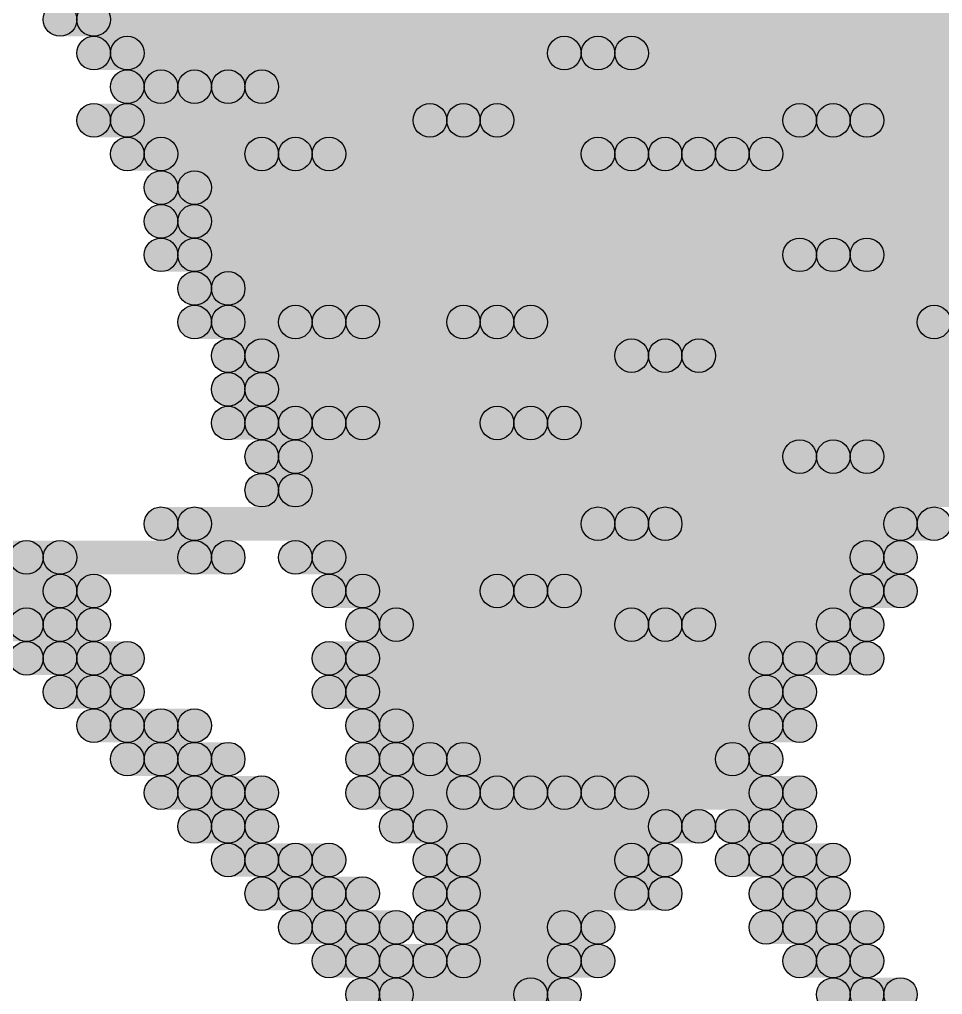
# Model space of a CAD drawing. Header units: millimetres. Extents: x 0 to 137, y 0 to 37.
# Drawn here: x 129.662 to 130.359, y 2.896 to 3.632 of the extents above; entities that cross this region are included whole.
import ezdxf

# ---------------------------------------------------------------- set-up
doc = ezdxf.new("R2010")
doc.units = ezdxf.units.MM
doc.layers.add('TopLayer', color=1, linetype='Continuous')
doc.layers.add('TopSolder', color=216, linetype='Continuous')

msp = doc.modelspace()

# ---------------------------------------------------------------- hatches: boundary and pattern name
at = {"layer": 'TopLayer'}
h = msp.add_hatch(color=1, dxfattribs=at)
edge = h.paths.add_edge_path()
edge.add_arc((129.7178, 3.6322), 0.0127, 0, 360)
for points in [[(129.7178, 3.6195), (129.7178, 3.6449), (130.683, 3.6449), (130.683, 3.6195)], [(129.7432, 3.5941), (129.7432, 3.6195), (130.0988, 3.6195), (130.0988, 3.5941)], [(130.1242, 3.5941), (130.1242, 3.6195), (130.6576, 3.6195), (130.6576, 3.5941)], [(129.7686, 3.5687), (129.7686, 3.5941), (129.8194, 3.5941), (129.8194, 3.5687)], [(129.8448, 3.5687), (129.8448, 3.5941), (130.6322, 3.5941), (130.6322, 3.5687)], [(129.7432, 3.5433), (129.7432, 3.5687), (129.9972, 3.5687), (129.9972, 3.5433)], [(130.0226, 3.5433), (130.0226, 3.5687), (130.2766, 3.5687), (130.2766, 3.5433)], [(130.302, 3.5433), (130.302, 3.5687), (130.5814, 3.5687), (130.5814, 3.5433)], [(129.7686, 3.5179), (129.7686, 3.5433), (129.8702, 3.5433), (129.8702, 3.5179)], [(129.8956, 3.5179), (129.8956, 3.5433), (130.1242, 3.5433), (130.1242, 3.5179)], [(130.1496, 3.5179), (130.1496, 3.5433), (130.2004, 3.5433), (130.2004, 3.5179)], [(130.2258, 3.5179), (130.2258, 3.5433), (130.4544, 3.5433), (130.4544, 3.5179)], [(129.794, 3.4925), (129.794, 3.5179), (130.5814, 3.5179), (130.5814, 3.4925)], [(129.794, 3.4671), (129.794, 3.4925), (130.5814, 3.4925), (130.5814, 3.4671)], [(129.794, 3.4417), (129.794, 3.4671), (130.2766, 3.4671), (130.2766, 3.4417)], [(130.302, 3.4417), (130.302, 3.4671), (130.5814, 3.4671), (130.5814, 3.4417)], [(129.8194, 3.4163), (129.8194, 3.4417), (130.4798, 3.4417), (130.4798, 3.4163)], [(129.8194, 3.3909), (129.8194, 3.4163), (129.8956, 3.4163), (129.8956, 3.3909)], [(129.921, 3.3909), (129.921, 3.4163), (130.0226, 3.4163), (130.0226, 3.3909)], [(130.048, 3.3909), (130.048, 3.4163), (130.3782, 3.4163), (130.3782, 3.3909)], [(129.8448, 3.3655), (129.8448, 3.3909), (130.1496, 3.3909), (130.1496, 3.3655)], [(130.175, 3.3655), (130.175, 3.3909), (130.4544, 3.3909), (130.4544, 3.3655)], [(129.8448, 3.3401), (129.8448, 3.3655), (130.4544, 3.3655), (130.4544, 3.3401)], [(129.8448, 3.3147), (129.8448, 3.3401), (129.8956, 3.3401), (129.8956, 3.3147)], [(129.921, 3.3147), (129.921, 3.3401), (130.048, 3.3401), (130.048, 3.3147)], [(130.0734, 3.3147), (130.0734, 3.3401), (130.429, 3.3401), (130.429, 3.3147)], [(129.8702, 3.2893), (129.8702, 3.3147), (130.2766, 3.3147), (130.2766, 3.2893)], [(130.302, 3.2893), (130.302, 3.3147), (130.6576, 3.3147), (130.6576, 3.2893)], [(129.8702, 3.2639), (129.8702, 3.2893), (130.4036, 3.2893), (130.4036, 3.2639)], [(129.794, 3.2385), (129.794, 3.2639), (130.1242, 3.2639), (130.1242, 3.2385)], [(130.1496, 3.2385), (130.1496, 3.2639), (130.3528, 3.2639), (130.3528, 3.2385)], [(129.6162, 3.2131), (129.6162, 3.2385), (129.667, 3.2385), (129.667, 3.2131)], [(129.6924, 3.2131), (129.6924, 3.2385), (129.8194, 3.2385), (129.8194, 3.2131)], [(129.8956, 3.2131), (129.8956, 3.2385), (130.3274, 3.2385), (130.3274, 3.2131)], [(129.6162, 3.1877), (129.6162, 3.2131), (129.7178, 3.2131), (129.7178, 3.1877)], [(129.921, 3.1877), (129.921, 3.2131), (130.048, 3.2131), (130.048, 3.1877)], [(130.0734, 3.1877), (130.0734, 3.2131), (130.3274, 3.2131), (130.3274, 3.1877)], [(129.667, 3.1623), (129.667, 3.1877), (129.7178, 3.1877), (129.7178, 3.1623)], [(129.9464, 3.1623), (129.9464, 3.1877), (130.1496, 3.1877), (130.1496, 3.1623)], [(130.175, 3.1623), (130.175, 3.1877), (130.302, 3.1877), (130.302, 3.1623)], [(129.6924, 3.1369), (129.6924, 3.1623), (129.7432, 3.1623), (129.7432, 3.1369)], [(129.921, 3.1369), (129.921, 3.1623), (130.2512, 3.1623), (130.2512, 3.1369)], [(130.2766, 3.1369), (130.2766, 3.1623), (130.302, 3.1623), (130.302, 3.1369)], [(129.7178, 3.1115), (129.7178, 3.1369), (129.7432, 3.1369), (129.7432, 3.1115)], [(129.921, 3.1115), (129.921, 3.1369), (130.2512, 3.1369), (130.2512, 3.1115)], [(129.7432, 3.0861), (129.7432, 3.1115), (129.794, 3.1115), (129.794, 3.0861)], [(129.9464, 3.0861), (129.9464, 3.1115), (130.2512, 3.1115), (130.2512, 3.0861)], [(129.7686, 3.0607), (129.7686, 3.0861), (129.8194, 3.0861), (129.8194, 3.0607)], [(129.9464, 3.0607), (129.9464, 3.0861), (129.9718, 3.0861), (129.9718, 3.0607)], [(129.9972, 3.0607), (129.9972, 3.0861), (130.2258, 3.0861), (130.2258, 3.0607)], [(129.794, 3.0353), (129.794, 3.0607), (129.8448, 3.0607), (129.8448, 3.0353)], [(129.9464, 3.0353), (129.9464, 3.0607), (130.0226, 3.0607), (130.0226, 3.0353)], [(130.048, 3.0353), (130.048, 3.0607), (130.0988, 3.0607), (130.0988, 3.0353)], [(130.1242, 3.0353), (130.1242, 3.0607), (130.2512, 3.0607), (130.2512, 3.0353)], [(129.8194, 3.0099), (129.8194, 3.0353), (129.8448, 3.0353), (129.8448, 3.0099)], [(129.9718, 3.0099), (129.9718, 3.0353), (130.175, 3.0353), (130.175, 3.0099)], [(130.2258, 3.0099), (130.2258, 3.0353), (130.2512, 3.0353), (130.2512, 3.0099)], [(129.8448, 2.9845), (129.8448, 3.0099), (129.8956, 3.0099), (129.8956, 2.9845)], [(129.9972, 2.9845), (129.9972, 3.0099), (130.1496, 3.0099), (130.1496, 2.9845)], [(130.2258, 2.9845), (130.2258, 3.0099), (130.2766, 3.0099), (130.2766, 2.9845)], [(129.8702, 2.9591), (129.8702, 2.9845), (129.921, 2.9845), (129.921, 2.9591)], [(129.9972, 2.9591), (129.9972, 2.9845), (130.1496, 2.9845), (130.1496, 2.9591)], [(130.2512, 2.9591), (130.2512, 2.9845), (130.2766, 2.9845), (130.2766, 2.9591)], [(129.8956, 2.9337), (129.8956, 2.9591), (129.9464, 2.9591), (129.9464, 2.9337)], [(129.9972, 2.9337), (129.9972, 2.9591), (130.0988, 2.9591), (130.0988, 2.9337)], [(130.2512, 2.9337), (130.2512, 2.9591), (130.302, 2.9591), (130.302, 2.9337)], [(129.921, 2.9083), (129.921, 2.9337), (129.9718, 2.9337), (129.9718, 2.9083)], [(129.9972, 2.9083), (129.9972, 2.9337), (130.0988, 2.9337), (130.0988, 2.9083)], [(130.2766, 2.9083), (130.2766, 2.9337), (130.302, 2.9337), (130.302, 2.9083)], [(129.9464, 2.8829), (129.9464, 2.9083), (130.0734, 2.9083), (130.0734, 2.8829)], [(130.302, 2.8829), (130.302, 2.9083), (130.3274, 2.9083), (130.3274, 2.8829)]]:
    msp.add_hatch(color=1, dxfattribs=at).paths.add_polyline_path(points)
h = msp.add_hatch(color=1, dxfattribs=at)
edge = h.paths.add_edge_path()
edge.add_arc((129.7432, 3.6068), 0.0127, 0, 360)
h = msp.add_hatch(color=1, dxfattribs=at)
edge = h.paths.add_edge_path()
edge.add_arc((130.0988, 3.6068), 0.0127, 0, 360)
h = msp.add_hatch(color=1, dxfattribs=at)
edge = h.paths.add_edge_path()
edge.add_arc((130.1242, 3.6068), 0.0127, 0, 360)
h = msp.add_hatch(color=1, dxfattribs=at)
edge = h.paths.add_edge_path()
edge.add_arc((129.7686, 3.5814), 0.0127, 0, 360)
h = msp.add_hatch(color=1, dxfattribs=at)
edge = h.paths.add_edge_path()
edge.add_arc((129.8194, 3.5814), 0.0127, 0, 360)
h = msp.add_hatch(color=1, dxfattribs=at)
edge = h.paths.add_edge_path()
edge.add_arc((129.8448, 3.5814), 0.0127, 0, 360)
h = msp.add_hatch(color=1, dxfattribs=at)
edge = h.paths.add_edge_path()
edge.add_arc((129.7432, 3.556), 0.0127, 0, 360)
h = msp.add_hatch(color=1, dxfattribs=at)
edge = h.paths.add_edge_path()
edge.add_arc((129.9972, 3.556), 0.0127, 0, 360)
h = msp.add_hatch(color=1, dxfattribs=at)
edge = h.paths.add_edge_path()
edge.add_arc((130.0226, 3.556), 0.0127, 0, 360)
h = msp.add_hatch(color=1, dxfattribs=at)
edge = h.paths.add_edge_path()
edge.add_arc((130.2766, 3.556), 0.0127, 0, 360)
h = msp.add_hatch(color=1, dxfattribs=at)
edge = h.paths.add_edge_path()
edge.add_arc((130.302, 3.556), 0.0127, 0, 360)
h = msp.add_hatch(color=1, dxfattribs=at)
edge = h.paths.add_edge_path()
edge.add_arc((129.7686, 3.5306), 0.0127, 0, 360)
h = msp.add_hatch(color=1, dxfattribs=at)
edge = h.paths.add_edge_path()
edge.add_arc((129.8702, 3.5306), 0.0127, 0, 360)
h = msp.add_hatch(color=1, dxfattribs=at)
edge = h.paths.add_edge_path()
edge.add_arc((129.8956, 3.5306), 0.0127, 0, 360)
h = msp.add_hatch(color=1, dxfattribs=at)
edge = h.paths.add_edge_path()
edge.add_arc((130.1242, 3.5306), 0.0127, 0, 360)
h = msp.add_hatch(color=1, dxfattribs=at)
edge = h.paths.add_edge_path()
edge.add_arc((130.1496, 3.5306), 0.0127, 0, 360)
h = msp.add_hatch(color=1, dxfattribs=at)
edge = h.paths.add_edge_path()
edge.add_arc((130.2004, 3.5306), 0.0127, 0, 360)
h = msp.add_hatch(color=1, dxfattribs=at)
edge = h.paths.add_edge_path()
edge.add_arc((130.2258, 3.5306), 0.0127, 0, 360)
h = msp.add_hatch(color=1, dxfattribs=at)
edge = h.paths.add_edge_path()
edge.add_arc((129.794, 3.5052), 0.0127, 0, 360)
h = msp.add_hatch(color=1, dxfattribs=at)
edge = h.paths.add_edge_path()
edge.add_arc((129.794, 3.4798), 0.0127, 0, 360)
h = msp.add_hatch(color=1, dxfattribs=at)
edge = h.paths.add_edge_path()
edge.add_arc((129.794, 3.4544), 0.0127, 0, 360)
h = msp.add_hatch(color=1, dxfattribs=at)
edge = h.paths.add_edge_path()
edge.add_arc((130.2766, 3.4544), 0.0127, 0, 360)
h = msp.add_hatch(color=1, dxfattribs=at)
edge = h.paths.add_edge_path()
edge.add_arc((130.302, 3.4544), 0.0127, 0, 360)
h = msp.add_hatch(color=1, dxfattribs=at)
edge = h.paths.add_edge_path()
edge.add_arc((129.8194, 3.429), 0.0127, 0, 360)
h = msp.add_hatch(color=1, dxfattribs=at)
edge = h.paths.add_edge_path()
edge.add_arc((129.8194, 3.4036), 0.0127, 0, 360)
h = msp.add_hatch(color=1, dxfattribs=at)
edge = h.paths.add_edge_path()
edge.add_arc((129.8956, 3.4036), 0.0127, 0, 360)
h = msp.add_hatch(color=1, dxfattribs=at)
edge = h.paths.add_edge_path()
edge.add_arc((129.921, 3.4036), 0.0127, 0, 360)
h = msp.add_hatch(color=1, dxfattribs=at)
edge = h.paths.add_edge_path()
edge.add_arc((130.0226, 3.4036), 0.0127, 0, 360)
h = msp.add_hatch(color=1, dxfattribs=at)
edge = h.paths.add_edge_path()
edge.add_arc((130.048, 3.4036), 0.0127, 0, 360)
h = msp.add_hatch(color=1, dxfattribs=at)
edge = h.paths.add_edge_path()
edge.add_arc((129.8448, 3.3782), 0.0127, 0, 360)
h = msp.add_hatch(color=1, dxfattribs=at)
edge = h.paths.add_edge_path()
edge.add_arc((130.1496, 3.3782), 0.0127, 0, 360)
h = msp.add_hatch(color=1, dxfattribs=at)
edge = h.paths.add_edge_path()
edge.add_arc((130.175, 3.3782), 0.0127, 0, 360)
h = msp.add_hatch(color=1, dxfattribs=at)
edge = h.paths.add_edge_path()
edge.add_arc((129.8448, 3.3528), 0.0127, 0, 360)
h = msp.add_hatch(color=1, dxfattribs=at)
edge = h.paths.add_edge_path()
edge.add_arc((129.8448, 3.3274), 0.0127, 0, 360)
h = msp.add_hatch(color=1, dxfattribs=at)
edge = h.paths.add_edge_path()
edge.add_arc((129.8956, 3.3274), 0.0127, 0, 360)
h = msp.add_hatch(color=1, dxfattribs=at)
edge = h.paths.add_edge_path()
edge.add_arc((129.921, 3.3274), 0.0127, 0, 360)
h = msp.add_hatch(color=1, dxfattribs=at)
edge = h.paths.add_edge_path()
edge.add_arc((130.048, 3.3274), 0.0127, 0, 360)
h = msp.add_hatch(color=1, dxfattribs=at)
edge = h.paths.add_edge_path()
edge.add_arc((130.0734, 3.3274), 0.0127, 0, 360)
h = msp.add_hatch(color=1, dxfattribs=at)
edge = h.paths.add_edge_path()
edge.add_arc((129.8702, 3.302), 0.0127, 0, 360)
h = msp.add_hatch(color=1, dxfattribs=at)
edge = h.paths.add_edge_path()
edge.add_arc((130.2766, 3.302), 0.0127, 0, 360)
h = msp.add_hatch(color=1, dxfattribs=at)
edge = h.paths.add_edge_path()
edge.add_arc((130.302, 3.302), 0.0127, 0, 360)
h = msp.add_hatch(color=1, dxfattribs=at)
edge = h.paths.add_edge_path()
edge.add_arc((129.8702, 3.2766), 0.0127, 0, 360)
h = msp.add_hatch(color=1, dxfattribs=at)
edge = h.paths.add_edge_path()
edge.add_arc((129.794, 3.2512), 0.0127, 0, 360)
h = msp.add_hatch(color=1, dxfattribs=at)
edge = h.paths.add_edge_path()
edge.add_arc((130.1242, 3.2512), 0.0127, 0, 360)
h = msp.add_hatch(color=1, dxfattribs=at)
edge = h.paths.add_edge_path()
edge.add_arc((130.1496, 3.2512), 0.0127, 0, 360)
h = msp.add_hatch(color=1, dxfattribs=at)
edge = h.paths.add_edge_path()
edge.add_arc((130.3528, 3.2512), 0.0127, 0, 360)
h = msp.add_hatch(color=1, dxfattribs=at)
edge = h.paths.add_edge_path()
edge.add_arc((129.667, 3.2258), 0.0127, 0, 360)
h = msp.add_hatch(color=1, dxfattribs=at)
edge = h.paths.add_edge_path()
edge.add_arc((129.6924, 3.2258), 0.0127, 0, 360)
h = msp.add_hatch(color=1, dxfattribs=at)
edge = h.paths.add_edge_path()
edge.add_arc((129.8194, 3.2258), 0.0127, 0, 360)
h = msp.add_hatch(color=1, dxfattribs=at)
edge = h.paths.add_edge_path()
edge.add_arc((129.8956, 3.2258), 0.0127, 0, 360)
h = msp.add_hatch(color=1, dxfattribs=at)
edge = h.paths.add_edge_path()
edge.add_arc((130.3274, 3.2258), 0.0127, 0, 360)
h = msp.add_hatch(color=1, dxfattribs=at)
edge = h.paths.add_edge_path()
edge.add_arc((129.7178, 3.2004), 0.0127, 0, 360)
h = msp.add_hatch(color=1, dxfattribs=at)
edge = h.paths.add_edge_path()
edge.add_arc((129.921, 3.2004), 0.0127, 0, 360)
h = msp.add_hatch(color=1, dxfattribs=at)
edge = h.paths.add_edge_path()
edge.add_arc((130.048, 3.2004), 0.0127, 0, 360)
h = msp.add_hatch(color=1, dxfattribs=at)
edge = h.paths.add_edge_path()
edge.add_arc((130.0734, 3.2004), 0.0127, 0, 360)
h = msp.add_hatch(color=1, dxfattribs=at)
edge = h.paths.add_edge_path()
edge.add_arc((130.3274, 3.2004), 0.0127, 0, 360)
h = msp.add_hatch(color=1, dxfattribs=at)
edge = h.paths.add_edge_path()
edge.add_arc((129.667, 3.175), 0.0127, 0, 360)
h = msp.add_hatch(color=1, dxfattribs=at)
edge = h.paths.add_edge_path()
edge.add_arc((129.7178, 3.175), 0.0127, 0, 360)
h = msp.add_hatch(color=1, dxfattribs=at)
edge = h.paths.add_edge_path()
edge.add_arc((129.9464, 3.175), 0.0127, 0, 360)
h = msp.add_hatch(color=1, dxfattribs=at)
edge = h.paths.add_edge_path()
edge.add_arc((130.1496, 3.175), 0.0127, 0, 360)
h = msp.add_hatch(color=1, dxfattribs=at)
edge = h.paths.add_edge_path()
edge.add_arc((130.175, 3.175), 0.0127, 0, 360)
h = msp.add_hatch(color=1, dxfattribs=at)
edge = h.paths.add_edge_path()
edge.add_arc((130.302, 3.175), 0.0127, 0, 360)
h = msp.add_hatch(color=1, dxfattribs=at)
edge = h.paths.add_edge_path()
edge.add_arc((129.6924, 3.1496), 0.0127, 0, 360)
h = msp.add_hatch(color=1, dxfattribs=at)
edge = h.paths.add_edge_path()
edge.add_arc((129.7432, 3.1496), 0.0127, 0, 360)
h = msp.add_hatch(color=1, dxfattribs=at)
edge = h.paths.add_edge_path()
edge.add_arc((129.921, 3.1496), 0.0127, 0, 360)
h = msp.add_hatch(color=1, dxfattribs=at)
edge = h.paths.add_edge_path()
edge.add_arc((130.2512, 3.1496), 0.0127, 0, 360)
h = msp.add_hatch(color=1, dxfattribs=at)
edge = h.paths.add_edge_path()
edge.add_arc((130.2766, 3.1496), 0.0127, 0, 360)
h = msp.add_hatch(color=1, dxfattribs=at)
edge = h.paths.add_edge_path()
edge.add_arc((130.302, 3.1496), 0.0127, 0, 360)
h = msp.add_hatch(color=1, dxfattribs=at)
edge = h.paths.add_edge_path()
edge.add_arc((129.7178, 3.1242), 0.0127, 0, 360)
h = msp.add_hatch(color=1, dxfattribs=at)
edge = h.paths.add_edge_path()
edge.add_arc((129.7432, 3.1242), 0.0127, 0, 360)
h = msp.add_hatch(color=1, dxfattribs=at)
edge = h.paths.add_edge_path()
edge.add_arc((129.921, 3.1242), 0.0127, 0, 360)
h = msp.add_hatch(color=1, dxfattribs=at)
edge = h.paths.add_edge_path()
edge.add_arc((130.2512, 3.1242), 0.0127, 0, 360)
h = msp.add_hatch(color=1, dxfattribs=at)
edge = h.paths.add_edge_path()
edge.add_arc((129.7432, 3.0988), 0.0127, 0, 360)
h = msp.add_hatch(color=1, dxfattribs=at)
edge = h.paths.add_edge_path()
edge.add_arc((129.794, 3.0988), 0.0127, 0, 360)
h = msp.add_hatch(color=1, dxfattribs=at)
edge = h.paths.add_edge_path()
edge.add_arc((129.9464, 3.0988), 0.0127, 0, 360)
h = msp.add_hatch(color=1, dxfattribs=at)
edge = h.paths.add_edge_path()
edge.add_arc((130.2512, 3.0988), 0.0127, 0, 360)
h = msp.add_hatch(color=1, dxfattribs=at)
edge = h.paths.add_edge_path()
edge.add_arc((129.7686, 3.0734), 0.0127, 0, 360)
h = msp.add_hatch(color=1, dxfattribs=at)
edge = h.paths.add_edge_path()
edge.add_arc((129.8194, 3.0734), 0.0127, 0, 360)
h = msp.add_hatch(color=1, dxfattribs=at)
edge = h.paths.add_edge_path()
edge.add_arc((129.9464, 3.0734), 0.0127, 0, 360)
h = msp.add_hatch(color=1, dxfattribs=at)
edge = h.paths.add_edge_path()
edge.add_arc((129.9718, 3.0734), 0.0127, 0, 360)
h = msp.add_hatch(color=1, dxfattribs=at)
edge = h.paths.add_edge_path()
edge.add_arc((129.9972, 3.0734), 0.0127, 0, 360)
h = msp.add_hatch(color=1, dxfattribs=at)
edge = h.paths.add_edge_path()
edge.add_arc((130.2258, 3.0734), 0.0127, 0, 360)
h = msp.add_hatch(color=1, dxfattribs=at)
edge = h.paths.add_edge_path()
edge.add_arc((129.794, 3.048), 0.0127, 0, 360)
h = msp.add_hatch(color=1, dxfattribs=at)
edge = h.paths.add_edge_path()
edge.add_arc((129.8448, 3.048), 0.0127, 0, 360)
h = msp.add_hatch(color=1, dxfattribs=at)
edge = h.paths.add_edge_path()
edge.add_arc((129.9464, 3.048), 0.0127, 0, 360)
h = msp.add_hatch(color=1, dxfattribs=at)
edge = h.paths.add_edge_path()
edge.add_arc((130.0226, 3.048), 0.0127, 0, 360)
h = msp.add_hatch(color=1, dxfattribs=at)
edge = h.paths.add_edge_path()
edge.add_arc((130.048, 3.048), 0.0127, 0, 360)
h = msp.add_hatch(color=1, dxfattribs=at)
edge = h.paths.add_edge_path()
edge.add_arc((130.0988, 3.048), 0.0127, 0, 360)
h = msp.add_hatch(color=1, dxfattribs=at)
edge = h.paths.add_edge_path()
edge.add_arc((130.1242, 3.048), 0.0127, 0, 360)
h = msp.add_hatch(color=1, dxfattribs=at)
edge = h.paths.add_edge_path()
edge.add_arc((130.2512, 3.048), 0.0127, 0, 360)
h = msp.add_hatch(color=1, dxfattribs=at)
edge = h.paths.add_edge_path()
edge.add_arc((129.8194, 3.0226), 0.0127, 0, 360)
h = msp.add_hatch(color=1, dxfattribs=at)
edge = h.paths.add_edge_path()
edge.add_arc((129.8448, 3.0226), 0.0127, 0, 360)
h = msp.add_hatch(color=1, dxfattribs=at)
edge = h.paths.add_edge_path()
edge.add_arc((129.9718, 3.0226), 0.0127, 0, 360)
h = msp.add_hatch(color=1, dxfattribs=at)
edge = h.paths.add_edge_path()
edge.add_arc((130.175, 3.0226), 0.0127, 0, 360)
h = msp.add_hatch(color=1, dxfattribs=at)
edge = h.paths.add_edge_path()
edge.add_arc((130.2258, 3.0226), 0.0127, 0, 360)
h = msp.add_hatch(color=1, dxfattribs=at)
edge = h.paths.add_edge_path()
edge.add_arc((130.2512, 3.0226), 0.0127, 0, 360)
h = msp.add_hatch(color=1, dxfattribs=at)
edge = h.paths.add_edge_path()
edge.add_arc((129.8448, 2.9972), 0.0127, 0, 360)
h = msp.add_hatch(color=1, dxfattribs=at)
edge = h.paths.add_edge_path()
edge.add_arc((129.8956, 2.9972), 0.0127, 0, 360)
h = msp.add_hatch(color=1, dxfattribs=at)
edge = h.paths.add_edge_path()
edge.add_arc((129.9972, 2.9972), 0.0127, 0, 360)
h = msp.add_hatch(color=1, dxfattribs=at)
edge = h.paths.add_edge_path()
edge.add_arc((130.1496, 2.9972), 0.0127, 0, 360)
h = msp.add_hatch(color=1, dxfattribs=at)
edge = h.paths.add_edge_path()
edge.add_arc((130.2258, 2.9972), 0.0127, 0, 360)
h = msp.add_hatch(color=1, dxfattribs=at)
edge = h.paths.add_edge_path()
edge.add_arc((130.2766, 2.9972), 0.0127, 0, 360)
h = msp.add_hatch(color=1, dxfattribs=at)
edge = h.paths.add_edge_path()
edge.add_arc((129.8702, 2.9718), 0.0127, 0, 360)
h = msp.add_hatch(color=1, dxfattribs=at)
edge = h.paths.add_edge_path()
edge.add_arc((129.921, 2.9718), 0.0127, 0, 360)
h = msp.add_hatch(color=1, dxfattribs=at)
edge = h.paths.add_edge_path()
edge.add_arc((129.9972, 2.9718), 0.0127, 0, 360)
h = msp.add_hatch(color=1, dxfattribs=at)
edge = h.paths.add_edge_path()
edge.add_arc((130.1496, 2.9718), 0.0127, 0, 360)
h = msp.add_hatch(color=1, dxfattribs=at)
edge = h.paths.add_edge_path()
edge.add_arc((130.2512, 2.9718), 0.0127, 0, 360)
h = msp.add_hatch(color=1, dxfattribs=at)
edge = h.paths.add_edge_path()
edge.add_arc((130.2766, 2.9718), 0.0127, 0, 360)
h = msp.add_hatch(color=1, dxfattribs=at)
edge = h.paths.add_edge_path()
edge.add_arc((129.8956, 2.9464), 0.0127, 0, 360)
h = msp.add_hatch(color=1, dxfattribs=at)
edge = h.paths.add_edge_path()
edge.add_arc((129.9464, 2.9464), 0.0127, 0, 360)
h = msp.add_hatch(color=1, dxfattribs=at)
edge = h.paths.add_edge_path()
edge.add_arc((129.9972, 2.9464), 0.0127, 0, 360)
h = msp.add_hatch(color=1, dxfattribs=at)
edge = h.paths.add_edge_path()
edge.add_arc((130.0988, 2.9464), 0.0127, 0, 360)
h = msp.add_hatch(color=1, dxfattribs=at)
edge = h.paths.add_edge_path()
edge.add_arc((130.2512, 2.9464), 0.0127, 0, 360)
h = msp.add_hatch(color=1, dxfattribs=at)
edge = h.paths.add_edge_path()
edge.add_arc((130.302, 2.9464), 0.0127, 0, 360)
h = msp.add_hatch(color=1, dxfattribs=at)
edge = h.paths.add_edge_path()
edge.add_arc((129.921, 2.921), 0.0127, 0, 360)
h = msp.add_hatch(color=1, dxfattribs=at)
edge = h.paths.add_edge_path()
edge.add_arc((129.9718, 2.921), 0.0127, 0, 360)
h = msp.add_hatch(color=1, dxfattribs=at)
edge = h.paths.add_edge_path()
edge.add_arc((129.9972, 2.921), 0.0127, 0, 360)
h = msp.add_hatch(color=1, dxfattribs=at)
edge = h.paths.add_edge_path()
edge.add_arc((130.0988, 2.921), 0.0127, 0, 360)
h = msp.add_hatch(color=1, dxfattribs=at)
edge = h.paths.add_edge_path()
edge.add_arc((130.2766, 2.921), 0.0127, 0, 360)
h = msp.add_hatch(color=1, dxfattribs=at)
edge = h.paths.add_edge_path()
edge.add_arc((130.302, 2.921), 0.0127, 0, 360)
h = msp.add_hatch(color=1, dxfattribs=at)
edge = h.paths.add_edge_path()
edge.add_arc((129.9464, 2.8956), 0.0127, 0, 360)
h = msp.add_hatch(color=1, dxfattribs=at)
edge = h.paths.add_edge_path()
edge.add_arc((130.0734, 2.8956), 0.0127, 0, 360)
h = msp.add_hatch(color=1, dxfattribs=at)
edge = h.paths.add_edge_path()
edge.add_arc((130.302, 2.8956), 0.0127, 0, 360)
h = msp.add_hatch(color=1, dxfattribs=at)
edge = h.paths.add_edge_path()
edge.add_arc((130.3274, 2.8956), 0.0127, 0, 360)
at = {"layer": 'TopSolder'}
h = msp.add_hatch(color=216, dxfattribs=at)
edge = h.paths.add_edge_path()
edge.add_arc((129.6924, 3.6322), 0.0127, 0, 360)
for points in [[(129.6924, 3.6195), (129.6924, 3.6449), (130.6576, 3.6449), (130.6576, 3.6195)], [(129.7178, 3.5941), (129.7178, 3.6195), (130.0734, 3.6195), (130.0734, 3.5941)], [(130.0988, 3.5941), (130.0988, 3.6195), (130.6322, 3.6195), (130.6322, 3.5941)], [(129.7432, 3.5687), (129.7432, 3.5941), (129.794, 3.5941), (129.794, 3.5687)], [(129.8194, 3.5687), (129.8194, 3.5941), (130.6068, 3.5941), (130.6068, 3.5687)], [(129.7178, 3.5433), (129.7178, 3.5687), (129.9718, 3.5687), (129.9718, 3.5433)], [(129.9972, 3.5433), (129.9972, 3.5687), (130.2512, 3.5687), (130.2512, 3.5433)], [(130.2766, 3.5433), (130.2766, 3.5687), (130.556, 3.5687), (130.556, 3.5433)], [(129.7432, 3.5179), (129.7432, 3.5433), (129.8448, 3.5433), (129.8448, 3.5179)], [(129.8702, 3.5179), (129.8702, 3.5433), (130.0988, 3.5433), (130.0988, 3.5179)], [(130.1242, 3.5179), (130.1242, 3.5433), (130.175, 3.5433), (130.175, 3.5179)], [(130.2004, 3.5179), (130.2004, 3.5433), (130.429, 3.5433), (130.429, 3.5179)], [(129.7686, 3.4925), (129.7686, 3.5179), (130.556, 3.5179), (130.556, 3.4925)], [(129.7686, 3.4671), (129.7686, 3.4925), (130.556, 3.4925), (130.556, 3.4671)], [(129.7686, 3.4417), (129.7686, 3.4671), (130.2512, 3.4671), (130.2512, 3.4417)], [(130.2766, 3.4417), (130.2766, 3.4671), (130.556, 3.4671), (130.556, 3.4417)], [(129.794, 3.4163), (129.794, 3.4417), (130.4544, 3.4417), (130.4544, 3.4163)], [(129.794, 3.3909), (129.794, 3.4163), (129.8702, 3.4163), (129.8702, 3.3909)], [(129.8956, 3.3909), (129.8956, 3.4163), (129.9972, 3.4163), (129.9972, 3.3909)], [(130.0226, 3.3909), (130.0226, 3.4163), (130.3528, 3.4163), (130.3528, 3.3909)], [(129.8194, 3.3655), (129.8194, 3.3909), (130.1242, 3.3909), (130.1242, 3.3655)], [(130.1496, 3.3655), (130.1496, 3.3909), (130.429, 3.3909), (130.429, 3.3655)], [(129.8194, 3.3401), (129.8194, 3.3655), (130.429, 3.3655), (130.429, 3.3401)], [(129.8194, 3.3147), (129.8194, 3.3401), (129.8702, 3.3401), (129.8702, 3.3147)], [(129.8956, 3.3147), (129.8956, 3.3401), (130.0226, 3.3401), (130.0226, 3.3147)], [(130.048, 3.3147), (130.048, 3.3401), (130.4036, 3.3401), (130.4036, 3.3147)], [(129.8448, 3.2893), (129.8448, 3.3147), (130.2512, 3.3147), (130.2512, 3.2893)], [(130.2766, 3.2893), (130.2766, 3.3147), (130.6322, 3.3147), (130.6322, 3.2893)], [(129.8448, 3.2639), (129.8448, 3.2893), (130.3782, 3.2893), (130.3782, 3.2639)], [(129.7686, 3.2385), (129.7686, 3.2639), (130.0988, 3.2639), (130.0988, 3.2385)], [(130.1242, 3.2385), (130.1242, 3.2639), (130.3274, 3.2639), (130.3274, 3.2385)], [(129.667, 3.2131), (129.667, 3.2385), (129.794, 3.2385), (129.794, 3.2131)], [(129.8702, 3.2131), (129.8702, 3.2385), (130.302, 3.2385), (130.302, 3.2131)], [(129.5908, 3.1877), (129.5908, 3.2131), (129.6924, 3.2131), (129.6924, 3.1877)], [(129.8956, 3.1877), (129.8956, 3.2131), (130.0226, 3.2131), (130.0226, 3.1877)], [(130.048, 3.1877), (130.048, 3.2131), (130.302, 3.2131), (130.302, 3.1877)], [(129.6416, 3.1623), (129.6416, 3.1877), (129.6924, 3.1877), (129.6924, 3.1623)], [(129.921, 3.1623), (129.921, 3.1877), (130.1242, 3.1877), (130.1242, 3.1623)], [(130.1496, 3.1623), (130.1496, 3.1877), (130.2766, 3.1877), (130.2766, 3.1623)], [(129.667, 3.1369), (129.667, 3.1623), (129.7178, 3.1623), (129.7178, 3.1369)], [(129.8956, 3.1369), (129.8956, 3.1623), (130.2258, 3.1623), (130.2258, 3.1369)], [(130.2512, 3.1369), (130.2512, 3.1623), (130.2766, 3.1623), (130.2766, 3.1369)], [(129.6924, 3.1115), (129.6924, 3.1369), (129.7178, 3.1369), (129.7178, 3.1115)], [(129.8956, 3.1115), (129.8956, 3.1369), (130.2258, 3.1369), (130.2258, 3.1115)], [(129.7178, 3.0861), (129.7178, 3.1115), (129.7686, 3.1115), (129.7686, 3.0861)], [(129.921, 3.0861), (129.921, 3.1115), (130.2258, 3.1115), (130.2258, 3.0861)], [(129.7432, 3.0607), (129.7432, 3.0861), (129.794, 3.0861), (129.794, 3.0607)], [(129.921, 3.0607), (129.921, 3.0861), (129.9464, 3.0861), (129.9464, 3.0607)], [(129.9718, 3.0607), (129.9718, 3.0861), (130.2004, 3.0861), (130.2004, 3.0607)], [(129.7686, 3.0353), (129.7686, 3.0607), (129.8194, 3.0607), (129.8194, 3.0353)], [(129.921, 3.0353), (129.921, 3.0607), (129.9972, 3.0607), (129.9972, 3.0353)], [(130.0226, 3.0353), (130.0226, 3.0607), (130.0734, 3.0607), (130.0734, 3.0353)], [(130.0988, 3.0353), (130.0988, 3.0607), (130.2258, 3.0607), (130.2258, 3.0353)], [(129.794, 3.0099), (129.794, 3.0353), (129.8194, 3.0353), (129.8194, 3.0099)], [(129.9464, 3.0099), (129.9464, 3.0353), (130.1496, 3.0353), (130.1496, 3.0099)], [(130.2004, 3.0099), (130.2004, 3.0353), (130.2258, 3.0353), (130.2258, 3.0099)], [(129.8194, 2.9845), (129.8194, 3.0099), (129.8702, 3.0099), (129.8702, 2.9845)], [(129.9718, 2.9845), (129.9718, 3.0099), (130.1242, 3.0099), (130.1242, 2.9845)], [(130.2004, 2.9845), (130.2004, 3.0099), (130.2512, 3.0099), (130.2512, 2.9845)], [(129.8448, 2.9591), (129.8448, 2.9845), (129.8956, 2.9845), (129.8956, 2.9591)], [(129.9718, 2.9591), (129.9718, 2.9845), (130.1242, 2.9845), (130.1242, 2.9591)], [(130.2258, 2.9591), (130.2258, 2.9845), (130.2512, 2.9845), (130.2512, 2.9591)], [(129.8702, 2.9337), (129.8702, 2.9591), (129.921, 2.9591), (129.921, 2.9337)], [(129.9718, 2.9337), (129.9718, 2.9591), (130.0734, 2.9591), (130.0734, 2.9337)], [(130.2258, 2.9337), (130.2258, 2.9591), (130.2766, 2.9591), (130.2766, 2.9337)], [(129.8956, 2.9083), (129.8956, 2.9337), (129.9464, 2.9337), (129.9464, 2.9083)], [(129.9718, 2.9083), (129.9718, 2.9337), (130.0734, 2.9337), (130.0734, 2.9083)], [(130.2512, 2.9083), (130.2512, 2.9337), (130.2766, 2.9337), (130.2766, 2.9083)], [(129.921, 2.8829), (129.921, 2.9083), (130.048, 2.9083), (130.048, 2.8829)], [(130.2766, 2.8829), (130.2766, 2.9083), (130.302, 2.9083), (130.302, 2.8829)]]:
    msp.add_hatch(color=216, dxfattribs=at).paths.add_polyline_path(points)
h = msp.add_hatch(color=216, dxfattribs=at)
edge = h.paths.add_edge_path()
edge.add_arc((129.7178, 3.6068), 0.0127, 0, 360)
h = msp.add_hatch(color=216, dxfattribs=at)
edge = h.paths.add_edge_path()
edge.add_arc((130.0734, 3.6068), 0.0127, 0, 360)
h = msp.add_hatch(color=216, dxfattribs=at)
edge = h.paths.add_edge_path()
edge.add_arc((130.0988, 3.6068), 0.0127, 0, 360)
h = msp.add_hatch(color=216, dxfattribs=at)
edge = h.paths.add_edge_path()
edge.add_arc((129.7432, 3.5814), 0.0127, 0, 360)
h = msp.add_hatch(color=216, dxfattribs=at)
edge = h.paths.add_edge_path()
edge.add_arc((129.794, 3.5814), 0.0127, 0, 360)
h = msp.add_hatch(color=216, dxfattribs=at)
edge = h.paths.add_edge_path()
edge.add_arc((129.8194, 3.5814), 0.0127, 0, 360)
h = msp.add_hatch(color=216, dxfattribs=at)
edge = h.paths.add_edge_path()
edge.add_arc((129.7178, 3.556), 0.0127, 0, 360)
h = msp.add_hatch(color=216, dxfattribs=at)
edge = h.paths.add_edge_path()
edge.add_arc((129.9718, 3.556), 0.0127, 0, 360)
h = msp.add_hatch(color=216, dxfattribs=at)
edge = h.paths.add_edge_path()
edge.add_arc((129.9972, 3.556), 0.0127, 0, 360)
h = msp.add_hatch(color=216, dxfattribs=at)
edge = h.paths.add_edge_path()
edge.add_arc((130.2512, 3.556), 0.0127, 0, 360)
h = msp.add_hatch(color=216, dxfattribs=at)
edge = h.paths.add_edge_path()
edge.add_arc((130.2766, 3.556), 0.0127, 0, 360)
h = msp.add_hatch(color=216, dxfattribs=at)
edge = h.paths.add_edge_path()
edge.add_arc((129.7432, 3.5306), 0.0127, 0, 360)
h = msp.add_hatch(color=216, dxfattribs=at)
edge = h.paths.add_edge_path()
edge.add_arc((129.8448, 3.5306), 0.0127, 0, 360)
h = msp.add_hatch(color=216, dxfattribs=at)
edge = h.paths.add_edge_path()
edge.add_arc((129.8702, 3.5306), 0.0127, 0, 360)
h = msp.add_hatch(color=216, dxfattribs=at)
edge = h.paths.add_edge_path()
edge.add_arc((130.0988, 3.5306), 0.0127, 0, 360)
h = msp.add_hatch(color=216, dxfattribs=at)
edge = h.paths.add_edge_path()
edge.add_arc((130.1242, 3.5306), 0.0127, 0, 360)
h = msp.add_hatch(color=216, dxfattribs=at)
edge = h.paths.add_edge_path()
edge.add_arc((130.175, 3.5306), 0.0127, 0, 360)
h = msp.add_hatch(color=216, dxfattribs=at)
edge = h.paths.add_edge_path()
edge.add_arc((130.2004, 3.5306), 0.0127, 0, 360)
h = msp.add_hatch(color=216, dxfattribs=at)
edge = h.paths.add_edge_path()
edge.add_arc((129.7686, 3.5052), 0.0127, 0, 360)
h = msp.add_hatch(color=216, dxfattribs=at)
edge = h.paths.add_edge_path()
edge.add_arc((129.7686, 3.4798), 0.0127, 0, 360)
h = msp.add_hatch(color=216, dxfattribs=at)
edge = h.paths.add_edge_path()
edge.add_arc((129.7686, 3.4544), 0.0127, 0, 360)
h = msp.add_hatch(color=216, dxfattribs=at)
edge = h.paths.add_edge_path()
edge.add_arc((130.2512, 3.4544), 0.0127, 0, 360)
h = msp.add_hatch(color=216, dxfattribs=at)
edge = h.paths.add_edge_path()
edge.add_arc((130.2766, 3.4544), 0.0127, 0, 360)
h = msp.add_hatch(color=216, dxfattribs=at)
edge = h.paths.add_edge_path()
edge.add_arc((129.794, 3.429), 0.0127, 0, 360)
h = msp.add_hatch(color=216, dxfattribs=at)
edge = h.paths.add_edge_path()
edge.add_arc((129.794, 3.4036), 0.0127, 0, 360)
h = msp.add_hatch(color=216, dxfattribs=at)
edge = h.paths.add_edge_path()
edge.add_arc((129.8702, 3.4036), 0.0127, 0, 360)
h = msp.add_hatch(color=216, dxfattribs=at)
edge = h.paths.add_edge_path()
edge.add_arc((129.8956, 3.4036), 0.0127, 0, 360)
h = msp.add_hatch(color=216, dxfattribs=at)
edge = h.paths.add_edge_path()
edge.add_arc((129.9972, 3.4036), 0.0127, 0, 360)
h = msp.add_hatch(color=216, dxfattribs=at)
edge = h.paths.add_edge_path()
edge.add_arc((130.0226, 3.4036), 0.0127, 0, 360)
h = msp.add_hatch(color=216, dxfattribs=at)
edge = h.paths.add_edge_path()
edge.add_arc((130.3528, 3.4036), 0.0127, 0, 360)
h = msp.add_hatch(color=216, dxfattribs=at)
edge = h.paths.add_edge_path()
edge.add_arc((129.8194, 3.3782), 0.0127, 0, 360)
h = msp.add_hatch(color=216, dxfattribs=at)
edge = h.paths.add_edge_path()
edge.add_arc((130.1242, 3.3782), 0.0127, 0, 360)
h = msp.add_hatch(color=216, dxfattribs=at)
edge = h.paths.add_edge_path()
edge.add_arc((130.1496, 3.3782), 0.0127, 0, 360)
h = msp.add_hatch(color=216, dxfattribs=at)
edge = h.paths.add_edge_path()
edge.add_arc((129.8194, 3.3528), 0.0127, 0, 360)
h = msp.add_hatch(color=216, dxfattribs=at)
edge = h.paths.add_edge_path()
edge.add_arc((129.8194, 3.3274), 0.0127, 0, 360)
h = msp.add_hatch(color=216, dxfattribs=at)
edge = h.paths.add_edge_path()
edge.add_arc((129.8702, 3.3274), 0.0127, 0, 360)
h = msp.add_hatch(color=216, dxfattribs=at)
edge = h.paths.add_edge_path()
edge.add_arc((129.8956, 3.3274), 0.0127, 0, 360)
h = msp.add_hatch(color=216, dxfattribs=at)
edge = h.paths.add_edge_path()
edge.add_arc((130.0226, 3.3274), 0.0127, 0, 360)
h = msp.add_hatch(color=216, dxfattribs=at)
edge = h.paths.add_edge_path()
edge.add_arc((130.048, 3.3274), 0.0127, 0, 360)
h = msp.add_hatch(color=216, dxfattribs=at)
edge = h.paths.add_edge_path()
edge.add_arc((129.8448, 3.302), 0.0127, 0, 360)
h = msp.add_hatch(color=216, dxfattribs=at)
edge = h.paths.add_edge_path()
edge.add_arc((130.2512, 3.302), 0.0127, 0, 360)
h = msp.add_hatch(color=216, dxfattribs=at)
edge = h.paths.add_edge_path()
edge.add_arc((130.2766, 3.302), 0.0127, 0, 360)
h = msp.add_hatch(color=216, dxfattribs=at)
edge = h.paths.add_edge_path()
edge.add_arc((129.8448, 3.2766), 0.0127, 0, 360)
h = msp.add_hatch(color=216, dxfattribs=at)
edge = h.paths.add_edge_path()
edge.add_arc((129.7686, 3.2512), 0.0127, 0, 360)
h = msp.add_hatch(color=216, dxfattribs=at)
edge = h.paths.add_edge_path()
edge.add_arc((130.0988, 3.2512), 0.0127, 0, 360)
h = msp.add_hatch(color=216, dxfattribs=at)
edge = h.paths.add_edge_path()
edge.add_arc((130.1242, 3.2512), 0.0127, 0, 360)
h = msp.add_hatch(color=216, dxfattribs=at)
edge = h.paths.add_edge_path()
edge.add_arc((130.3274, 3.2512), 0.0127, 0, 360)
h = msp.add_hatch(color=216, dxfattribs=at)
edge = h.paths.add_edge_path()
edge.add_arc((129.667, 3.2258), 0.0127, 0, 360)
h = msp.add_hatch(color=216, dxfattribs=at)
edge = h.paths.add_edge_path()
edge.add_arc((129.794, 3.2258), 0.0127, 0, 360)
h = msp.add_hatch(color=216, dxfattribs=at)
edge = h.paths.add_edge_path()
edge.add_arc((129.8702, 3.2258), 0.0127, 0, 360)
h = msp.add_hatch(color=216, dxfattribs=at)
edge = h.paths.add_edge_path()
edge.add_arc((130.302, 3.2258), 0.0127, 0, 360)
h = msp.add_hatch(color=216, dxfattribs=at)
edge = h.paths.add_edge_path()
edge.add_arc((129.6924, 3.2004), 0.0127, 0, 360)
h = msp.add_hatch(color=216, dxfattribs=at)
edge = h.paths.add_edge_path()
edge.add_arc((129.8956, 3.2004), 0.0127, 0, 360)
h = msp.add_hatch(color=216, dxfattribs=at)
edge = h.paths.add_edge_path()
edge.add_arc((130.0226, 3.2004), 0.0127, 0, 360)
h = msp.add_hatch(color=216, dxfattribs=at)
edge = h.paths.add_edge_path()
edge.add_arc((130.048, 3.2004), 0.0127, 0, 360)
h = msp.add_hatch(color=216, dxfattribs=at)
edge = h.paths.add_edge_path()
edge.add_arc((130.302, 3.2004), 0.0127, 0, 360)
h = msp.add_hatch(color=216, dxfattribs=at)
edge = h.paths.add_edge_path()
edge.add_arc((129.6924, 3.175), 0.0127, 0, 360)
h = msp.add_hatch(color=216, dxfattribs=at)
edge = h.paths.add_edge_path()
edge.add_arc((129.921, 3.175), 0.0127, 0, 360)
h = msp.add_hatch(color=216, dxfattribs=at)
edge = h.paths.add_edge_path()
edge.add_arc((130.1242, 3.175), 0.0127, 0, 360)
h = msp.add_hatch(color=216, dxfattribs=at)
edge = h.paths.add_edge_path()
edge.add_arc((130.1496, 3.175), 0.0127, 0, 360)
h = msp.add_hatch(color=216, dxfattribs=at)
edge = h.paths.add_edge_path()
edge.add_arc((130.2766, 3.175), 0.0127, 0, 360)
h = msp.add_hatch(color=216, dxfattribs=at)
edge = h.paths.add_edge_path()
edge.add_arc((129.667, 3.1496), 0.0127, 0, 360)
h = msp.add_hatch(color=216, dxfattribs=at)
edge = h.paths.add_edge_path()
edge.add_arc((129.7178, 3.1496), 0.0127, 0, 360)
h = msp.add_hatch(color=216, dxfattribs=at)
edge = h.paths.add_edge_path()
edge.add_arc((129.8956, 3.1496), 0.0127, 0, 360)
h = msp.add_hatch(color=216, dxfattribs=at)
edge = h.paths.add_edge_path()
edge.add_arc((130.2258, 3.1496), 0.0127, 0, 360)
h = msp.add_hatch(color=216, dxfattribs=at)
edge = h.paths.add_edge_path()
edge.add_arc((130.2512, 3.1496), 0.0127, 0, 360)
h = msp.add_hatch(color=216, dxfattribs=at)
edge = h.paths.add_edge_path()
edge.add_arc((130.2766, 3.1496), 0.0127, 0, 360)
h = msp.add_hatch(color=216, dxfattribs=at)
edge = h.paths.add_edge_path()
edge.add_arc((129.6924, 3.1242), 0.0127, 0, 360)
h = msp.add_hatch(color=216, dxfattribs=at)
edge = h.paths.add_edge_path()
edge.add_arc((129.7178, 3.1242), 0.0127, 0, 360)
h = msp.add_hatch(color=216, dxfattribs=at)
edge = h.paths.add_edge_path()
edge.add_arc((129.8956, 3.1242), 0.0127, 0, 360)
h = msp.add_hatch(color=216, dxfattribs=at)
edge = h.paths.add_edge_path()
edge.add_arc((130.2258, 3.1242), 0.0127, 0, 360)
h = msp.add_hatch(color=216, dxfattribs=at)
edge = h.paths.add_edge_path()
edge.add_arc((129.7178, 3.0988), 0.0127, 0, 360)
h = msp.add_hatch(color=216, dxfattribs=at)
edge = h.paths.add_edge_path()
edge.add_arc((129.7686, 3.0988), 0.0127, 0, 360)
h = msp.add_hatch(color=216, dxfattribs=at)
edge = h.paths.add_edge_path()
edge.add_arc((129.921, 3.0988), 0.0127, 0, 360)
h = msp.add_hatch(color=216, dxfattribs=at)
edge = h.paths.add_edge_path()
edge.add_arc((130.2258, 3.0988), 0.0127, 0, 360)
h = msp.add_hatch(color=216, dxfattribs=at)
edge = h.paths.add_edge_path()
edge.add_arc((129.7432, 3.0734), 0.0127, 0, 360)
h = msp.add_hatch(color=216, dxfattribs=at)
edge = h.paths.add_edge_path()
edge.add_arc((129.794, 3.0734), 0.0127, 0, 360)
h = msp.add_hatch(color=216, dxfattribs=at)
edge = h.paths.add_edge_path()
edge.add_arc((129.921, 3.0734), 0.0127, 0, 360)
h = msp.add_hatch(color=216, dxfattribs=at)
edge = h.paths.add_edge_path()
edge.add_arc((129.9464, 3.0734), 0.0127, 0, 360)
h = msp.add_hatch(color=216, dxfattribs=at)
edge = h.paths.add_edge_path()
edge.add_arc((129.9718, 3.0734), 0.0127, 0, 360)
h = msp.add_hatch(color=216, dxfattribs=at)
edge = h.paths.add_edge_path()
edge.add_arc((130.2004, 3.0734), 0.0127, 0, 360)
h = msp.add_hatch(color=216, dxfattribs=at)
edge = h.paths.add_edge_path()
edge.add_arc((129.7686, 3.048), 0.0127, 0, 360)
h = msp.add_hatch(color=216, dxfattribs=at)
edge = h.paths.add_edge_path()
edge.add_arc((129.8194, 3.048), 0.0127, 0, 360)
h = msp.add_hatch(color=216, dxfattribs=at)
edge = h.paths.add_edge_path()
edge.add_arc((129.921, 3.048), 0.0127, 0, 360)
h = msp.add_hatch(color=216, dxfattribs=at)
edge = h.paths.add_edge_path()
edge.add_arc((129.9972, 3.048), 0.0127, 0, 360)
h = msp.add_hatch(color=216, dxfattribs=at)
edge = h.paths.add_edge_path()
edge.add_arc((130.0226, 3.048), 0.0127, 0, 360)
h = msp.add_hatch(color=216, dxfattribs=at)
edge = h.paths.add_edge_path()
edge.add_arc((130.0734, 3.048), 0.0127, 0, 360)
h = msp.add_hatch(color=216, dxfattribs=at)
edge = h.paths.add_edge_path()
edge.add_arc((130.0988, 3.048), 0.0127, 0, 360)
h = msp.add_hatch(color=216, dxfattribs=at)
edge = h.paths.add_edge_path()
edge.add_arc((130.2258, 3.048), 0.0127, 0, 360)
h = msp.add_hatch(color=216, dxfattribs=at)
edge = h.paths.add_edge_path()
edge.add_arc((129.794, 3.0226), 0.0127, 0, 360)
h = msp.add_hatch(color=216, dxfattribs=at)
edge = h.paths.add_edge_path()
edge.add_arc((129.8194, 3.0226), 0.0127, 0, 360)
h = msp.add_hatch(color=216, dxfattribs=at)
edge = h.paths.add_edge_path()
edge.add_arc((129.9464, 3.0226), 0.0127, 0, 360)
h = msp.add_hatch(color=216, dxfattribs=at)
edge = h.paths.add_edge_path()
edge.add_arc((130.1496, 3.0226), 0.0127, 0, 360)
h = msp.add_hatch(color=216, dxfattribs=at)
edge = h.paths.add_edge_path()
edge.add_arc((130.2004, 3.0226), 0.0127, 0, 360)
h = msp.add_hatch(color=216, dxfattribs=at)
edge = h.paths.add_edge_path()
edge.add_arc((130.2258, 3.0226), 0.0127, 0, 360)
h = msp.add_hatch(color=216, dxfattribs=at)
edge = h.paths.add_edge_path()
edge.add_arc((129.8194, 2.9972), 0.0127, 0, 360)
h = msp.add_hatch(color=216, dxfattribs=at)
edge = h.paths.add_edge_path()
edge.add_arc((129.8702, 2.9972), 0.0127, 0, 360)
h = msp.add_hatch(color=216, dxfattribs=at)
edge = h.paths.add_edge_path()
edge.add_arc((129.9718, 2.9972), 0.0127, 0, 360)
h = msp.add_hatch(color=216, dxfattribs=at)
edge = h.paths.add_edge_path()
edge.add_arc((130.1242, 2.9972), 0.0127, 0, 360)
h = msp.add_hatch(color=216, dxfattribs=at)
edge = h.paths.add_edge_path()
edge.add_arc((130.2004, 2.9972), 0.0127, 0, 360)
h = msp.add_hatch(color=216, dxfattribs=at)
edge = h.paths.add_edge_path()
edge.add_arc((130.2512, 2.9972), 0.0127, 0, 360)
h = msp.add_hatch(color=216, dxfattribs=at)
edge = h.paths.add_edge_path()
edge.add_arc((129.8448, 2.9718), 0.0127, 0, 360)
h = msp.add_hatch(color=216, dxfattribs=at)
edge = h.paths.add_edge_path()
edge.add_arc((129.8956, 2.9718), 0.0127, 0, 360)
h = msp.add_hatch(color=216, dxfattribs=at)
edge = h.paths.add_edge_path()
edge.add_arc((129.9718, 2.9718), 0.0127, 0, 360)
h = msp.add_hatch(color=216, dxfattribs=at)
edge = h.paths.add_edge_path()
edge.add_arc((130.1242, 2.9718), 0.0127, 0, 360)
h = msp.add_hatch(color=216, dxfattribs=at)
edge = h.paths.add_edge_path()
edge.add_arc((130.2258, 2.9718), 0.0127, 0, 360)
h = msp.add_hatch(color=216, dxfattribs=at)
edge = h.paths.add_edge_path()
edge.add_arc((130.2512, 2.9718), 0.0127, 0, 360)
h = msp.add_hatch(color=216, dxfattribs=at)
edge = h.paths.add_edge_path()
edge.add_arc((129.8702, 2.9464), 0.0127, 0, 360)
h = msp.add_hatch(color=216, dxfattribs=at)
edge = h.paths.add_edge_path()
edge.add_arc((129.921, 2.9464), 0.0127, 0, 360)
h = msp.add_hatch(color=216, dxfattribs=at)
edge = h.paths.add_edge_path()
edge.add_arc((129.9718, 2.9464), 0.0127, 0, 360)
h = msp.add_hatch(color=216, dxfattribs=at)
edge = h.paths.add_edge_path()
edge.add_arc((130.0734, 2.9464), 0.0127, 0, 360)
h = msp.add_hatch(color=216, dxfattribs=at)
edge = h.paths.add_edge_path()
edge.add_arc((130.2258, 2.9464), 0.0127, 0, 360)
h = msp.add_hatch(color=216, dxfattribs=at)
edge = h.paths.add_edge_path()
edge.add_arc((130.2766, 2.9464), 0.0127, 0, 360)
h = msp.add_hatch(color=216, dxfattribs=at)
edge = h.paths.add_edge_path()
edge.add_arc((129.8956, 2.921), 0.0127, 0, 360)
h = msp.add_hatch(color=216, dxfattribs=at)
edge = h.paths.add_edge_path()
edge.add_arc((129.9464, 2.921), 0.0127, 0, 360)
h = msp.add_hatch(color=216, dxfattribs=at)
edge = h.paths.add_edge_path()
edge.add_arc((129.9718, 2.921), 0.0127, 0, 360)
h = msp.add_hatch(color=216, dxfattribs=at)
edge = h.paths.add_edge_path()
edge.add_arc((130.0734, 2.921), 0.0127, 0, 360)
h = msp.add_hatch(color=216, dxfattribs=at)
edge = h.paths.add_edge_path()
edge.add_arc((130.2512, 2.921), 0.0127, 0, 360)
h = msp.add_hatch(color=216, dxfattribs=at)
edge = h.paths.add_edge_path()
edge.add_arc((130.2766, 2.921), 0.0127, 0, 360)
h = msp.add_hatch(color=216, dxfattribs=at)
edge = h.paths.add_edge_path()
edge.add_arc((129.921, 2.8956), 0.0127, 0, 360)
h = msp.add_hatch(color=216, dxfattribs=at)
edge = h.paths.add_edge_path()
edge.add_arc((130.048, 2.8956), 0.0127, 0, 360)
h = msp.add_hatch(color=216, dxfattribs=at)
edge = h.paths.add_edge_path()
edge.add_arc((130.2766, 2.8956), 0.0127, 0, 360)
h = msp.add_hatch(color=216, dxfattribs=at)
edge = h.paths.add_edge_path()
edge.add_arc((130.302, 2.8956), 0.0127, 0, 360)

# ---------------------------------------------------------------- linework, layer by layer
at = {"layer": 'TopLayer'}
for centre in [(129.7178, 3.6322), (129.7432, 3.6068), (130.0988, 3.6068), (130.1242, 3.6068), (129.7686, 3.5814), (129.8194, 3.5814), (129.8448, 3.5814), (129.7432, 3.556), (129.9972, 3.556), (130.0226, 3.556), (130.2766, 3.556), (130.302, 3.556), (129.7686, 3.5306), (129.8702, 3.5306), (129.8956, 3.5306), (130.1242, 3.5306), (130.1496, 3.5306), (130.2004, 3.5306), (130.2258, 3.5306), (129.794, 3.5052), (129.794, 3.4798), (129.794, 3.4544), (130.2766, 3.4544), (130.302, 3.4544), (129.8194, 3.429), (129.8194, 3.4036), (129.8956, 3.4036), (129.921, 3.4036), (130.0226, 3.4036), (130.048, 3.4036), (129.8448, 3.3782), (130.1496, 3.3782), (130.175, 3.3782), (129.8448, 3.3528), (129.8448, 3.3274), (129.8956, 3.3274), (129.921, 3.3274), (130.048, 3.3274), (130.0734, 3.3274), (129.8702, 3.302), (130.2766, 3.302), (130.302, 3.302), (129.8702, 3.2766), (129.794, 3.2512), (130.1242, 3.2512), (130.1496, 3.2512), (130.3528, 3.2512), (129.667, 3.2258), (129.6924, 3.2258), (129.8194, 3.2258), (129.8956, 3.2258), (130.3274, 3.2258), (129.7178, 3.2004), (129.921, 3.2004), (130.048, 3.2004), (130.0734, 3.2004), (130.3274, 3.2004), (129.667, 3.175), (129.7178, 3.175), (129.9464, 3.175), (130.1496, 3.175), (130.175, 3.175), (130.302, 3.175), (129.6924, 3.1496), (129.7432, 3.1496), (129.921, 3.1496), (130.2512, 3.1496), (130.2766, 3.1496), (130.302, 3.1496), (129.7178, 3.1242), (129.7432, 3.1242), (129.921, 3.1242), (130.2512, 3.1242), (129.7432, 3.0988), (129.794, 3.0988), (129.9464, 3.0988), (130.2512, 3.0988), (129.7686, 3.0734), (129.8194, 3.0734), (129.9464, 3.0734), (129.9718, 3.0734), (129.9972, 3.0734), (130.2258, 3.0734), (129.794, 3.048), (129.8448, 3.048), (129.9464, 3.048), (130.0226, 3.048), (130.048, 3.048), (130.0988, 3.048), (130.1242, 3.048), (130.2512, 3.048), (129.8194, 3.0226), (129.8448, 3.0226), (129.9718, 3.0226), (130.175, 3.0226), (130.2258, 3.0226), (130.2512, 3.0226), (129.8448, 2.9972), (129.8956, 2.9972), (129.9972, 2.9972), (130.1496, 2.9972), (130.2258, 2.9972), (130.2766, 2.9972), (129.8702, 2.9718), (129.921, 2.9718), (129.9972, 2.9718), (130.1496, 2.9718), (130.2512, 2.9718), (130.2766, 2.9718), (129.8956, 2.9464), (129.9464, 2.9464), (129.9972, 2.9464), (130.0988, 2.9464), (130.2512, 2.9464), (130.302, 2.9464), (129.921, 2.921), (129.9718, 2.921), (129.9972, 2.921), (130.0988, 2.921), (130.2766, 2.921), (130.302, 2.921), (129.9464, 2.8956), (130.0734, 2.8956), (130.302, 2.8956), (130.3274, 2.8956)]:
    msp.add_circle(centre, 0.0127, dxfattribs=at)
at = {"layer": 'TopSolder'}
for centre in [(129.6924, 3.6322), (129.7178, 3.6068), (130.0734, 3.6068), (130.0988, 3.6068), (129.7432, 3.5814), (129.794, 3.5814), (129.8194, 3.5814), (129.7178, 3.556), (129.9718, 3.556), (129.9972, 3.556), (130.2512, 3.556), (130.2766, 3.556), (129.7432, 3.5306), (129.8448, 3.5306), (129.8702, 3.5306), (130.0988, 3.5306), (130.1242, 3.5306), (130.175, 3.5306), (130.2004, 3.5306), (129.7686, 3.5052), (129.7686, 3.4798), (129.7686, 3.4544), (130.2512, 3.4544), (130.2766, 3.4544), (129.794, 3.429), (129.794, 3.4036), (129.8702, 3.4036), (129.8956, 3.4036), (129.9972, 3.4036), (130.0226, 3.4036), (130.3528, 3.4036), (129.8194, 3.3782), (130.1242, 3.3782), (130.1496, 3.3782), (129.8194, 3.3528), (129.8194, 3.3274), (129.8702, 3.3274), (129.8956, 3.3274), (130.0226, 3.3274), (130.048, 3.3274), (129.8448, 3.302), (130.2512, 3.302), (130.2766, 3.302), (129.8448, 3.2766), (129.7686, 3.2512), (130.0988, 3.2512), (130.1242, 3.2512), (130.3274, 3.2512), (129.667, 3.2258), (129.794, 3.2258), (129.8702, 3.2258), (130.302, 3.2258), (129.6924, 3.2004), (129.8956, 3.2004), (130.0226, 3.2004), (130.048, 3.2004), (130.302, 3.2004), (129.6924, 3.175), (129.921, 3.175), (130.1242, 3.175), (130.1496, 3.175), (130.2766, 3.175), (129.667, 3.1496), (129.7178, 3.1496), (129.8956, 3.1496), (130.2258, 3.1496), (130.2512, 3.1496), (130.2766, 3.1496), (129.6924, 3.1242), (129.7178, 3.1242), (129.8956, 3.1242), (130.2258, 3.1242), (129.7178, 3.0988), (129.7686, 3.0988), (129.921, 3.0988), (130.2258, 3.0988), (129.7432, 3.0734), (129.794, 3.0734), (129.921, 3.0734), (129.9464, 3.0734), (129.9718, 3.0734), (130.2004, 3.0734), (129.7686, 3.048), (129.8194, 3.048), (129.921, 3.048), (129.9972, 3.048), (130.0226, 3.048), (130.0734, 3.048), (130.0988, 3.048), (130.2258, 3.048), (129.794, 3.0226), (129.8194, 3.0226), (129.9464, 3.0226), (130.1496, 3.0226), (130.2004, 3.0226), (130.2258, 3.0226), (129.8194, 2.9972), (129.8702, 2.9972), (129.9718, 2.9972), (130.1242, 2.9972), (130.2004, 2.9972), (130.2512, 2.9972), (129.8448, 2.9718), (129.8956, 2.9718), (129.9718, 2.9718), (130.1242, 2.9718), (130.2258, 2.9718), (130.2512, 2.9718), (129.8702, 2.9464), (129.921, 2.9464), (129.9718, 2.9464), (130.0734, 2.9464), (130.2258, 2.9464), (130.2766, 2.9464), (129.8956, 2.921), (129.9464, 2.921), (129.9718, 2.921), (130.0734, 2.921), (130.2512, 2.921), (130.2766, 2.921), (129.921, 2.8956), (130.048, 2.8956), (130.2766, 2.8956), (130.302, 2.8956)]:
    msp.add_circle(centre, 0.0127, dxfattribs=at)

doc.saveas('drawing.dxf')
